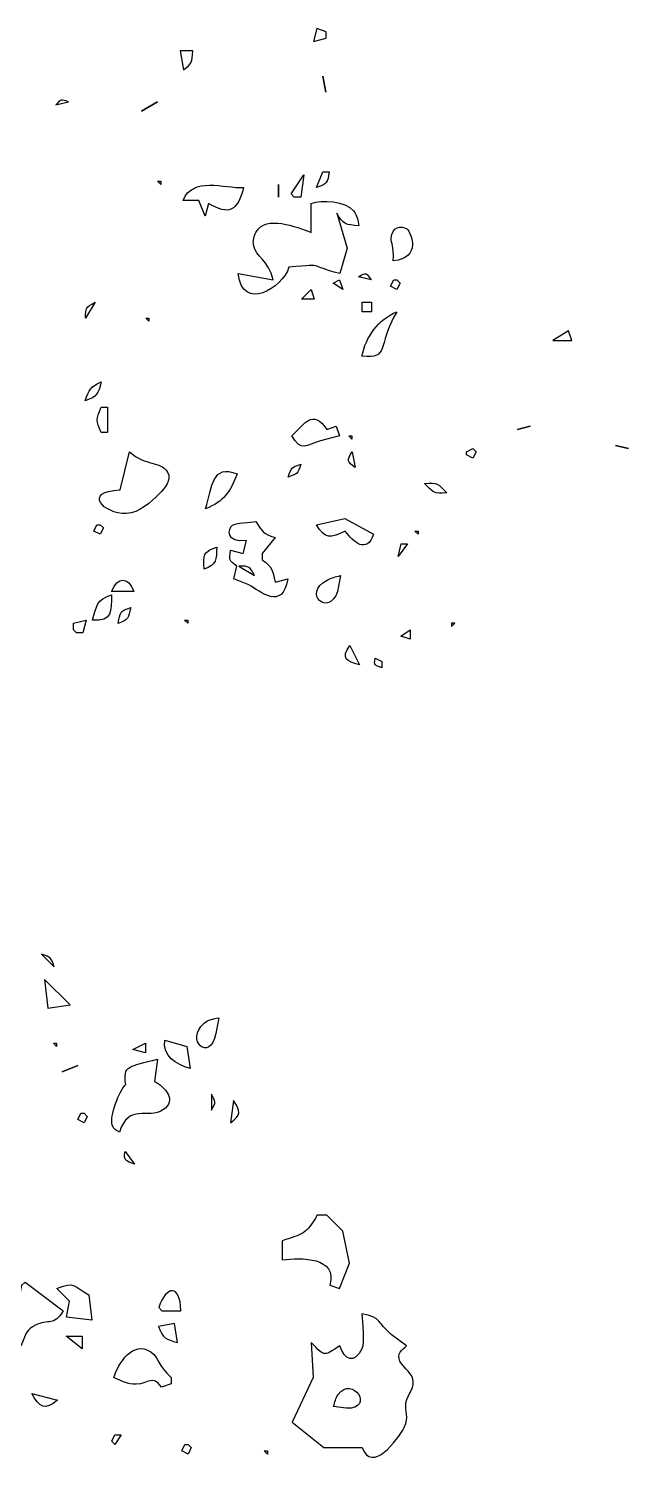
# Model space of a CAD drawing. Header units: centimetres. Extents: x -10.8 to 7.5, y -7.5 to 7.5.
# Drawn here: x 6.235 to 7.548, y -0.587 to 2.546 of the extents above; entities that cross this region are included whole.
import ezdxf

# ---------------------------------------------------------------- set-up
doc = ezdxf.new("R2010")
doc.units = ezdxf.units.CM
doc.header["$MEASUREMENT"] = 0
doc.layers.add('Layer 1', color=7, linetype='Continuous')

msp = doc.modelspace()

# ---------------------------------------------------------------- linework, layer by layer
at = {"layer": 'Layer 1'}
for points, knots in [([(6.88681, 2.53886), (6.88681, 2.53886), (6.88681, 2.52494), (6.88681, 2.52494), (6.88681, 2.52494), (6.88681, 2.52494), (6.85897, 2.51798), (6.85897, 2.51798), (6.85897, 2.51798), (6.85897, 2.51798), (6.86593, 2.54582), (6.86593, 2.54582), (6.86593, 2.54582), (6.86593, 2.54582), (6.88681, 2.53886), (6.88681, 2.53886)], [0, 0, 0, 0, 0.2, 0.2, 0.2, 0.2, 0.4, 0.4, 0.4, 0.4, 0.6, 0.6, 0.6, 0.6, 1, 1, 1, 1]), ([(6.59467, 2.4971), (6.59265, 2.47212), (6.59411, 2.47058), (6.57379, 2.45534), (6.57379, 2.45534), (6.57379, 2.45534), (6.56683, 2.4971), (6.56683, 2.4971), (6.56683, 2.4971), (6.56683, 2.4971), (6.59467, 2.4971), (6.59467, 2.4971)], [0, 0, 0, 0, 0.25, 0.25, 0.25, 0.25, 0.5, 0.5, 0.5, 0.5, 1, 1, 1, 1]), ([(6.88591, 2.40675), (6.88591, 2.40675), (6.87895, 2.44155), (6.87895, 2.44155), (6.87895, 2.44155), (6.87895, 2.44155), (6.88591, 2.40675), (6.88591, 2.40675)], [0, 0, 0, 0, 0.3333333, 0.3333333, 0.3333333, 0.3333333, 1, 1, 1, 1]), ([(6.32216, 2.38587), (6.32216, 2.38587), (6.29432, 2.37891), (6.29432, 2.37891), (6.29432, 2.37891), (6.30566, 2.39165), (6.30587, 2.39116), (6.32216, 2.38587)], [0, 0, 0, 0, 0.3333333, 0.3333333, 0.3333333, 0.3333333, 1, 1, 1, 1]), ([(6.51706, 2.38587), (6.51706, 2.38587), (6.48226, 2.36499), (6.48226, 2.36499), (6.48226, 2.36499), (6.48226, 2.36499), (6.51706, 2.38587), (6.51706, 2.38587)], [0, 0, 0, 0, 0.3333333, 0.3333333, 0.3333333, 0.3333333, 1, 1, 1, 1]), ([(6.80979, 2.18405), (6.80979, 2.18405), (6.81675, 2.17709), (6.81675, 2.17709), (6.81675, 2.17709), (6.81675, 2.17709), (6.83067, 2.17709), (6.83067, 2.17709), (6.83067, 2.17709), (6.83067, 2.17709), (6.83763, 2.22581), (6.83763, 2.22581), (6.83763, 2.22581), (6.83763, 2.22581), (6.80979, 2.18405), (6.80979, 2.18405)], [0, 0, 0, 0, 0.2, 0.2, 0.2, 0.2, 0.4, 0.4, 0.4, 0.4, 0.6, 0.6, 0.6, 0.6, 1, 1, 1, 1]), ([(6.87942, 2.23276), (6.87942, 2.23276), (6.8655, 2.19796), (6.8655, 2.19796), (6.8655, 2.19796), (6.8893, 2.20631), (6.88902, 2.20812), (6.89334, 2.23276), (6.89334, 2.23276), (6.89334, 2.23276), (6.87942, 2.23276), (6.87942, 2.23276)], [0, 0, 0, 0, 0.25, 0.25, 0.25, 0.25, 0.5, 0.5, 0.5, 0.5, 1, 1, 1, 1]), ([(6.51747, 2.21189), (6.51747, 2.21189), (6.52443, 2.20493), (6.52443, 2.20493), (6.52443, 2.20493), (6.52443, 2.20493), (6.52443, 2.21189), (6.52443, 2.21189), (6.52443, 2.21189), (6.52443, 2.21189), (6.51747, 2.21189), (6.51747, 2.21189)], [0, 0, 0, 0, 0.25, 0.25, 0.25, 0.25, 0.5, 0.5, 0.5, 0.5, 1, 1, 1, 1]), ([(6.57317, 2.17013), (6.57317, 2.17013), (6.60797, 2.17013), (6.60797, 2.17013), (6.60797, 2.17013), (6.60797, 2.17013), (6.62189, 2.13533), (6.62189, 2.13533), (6.62189, 2.13533), (6.62189, 2.13533), (6.62885, 2.16317), (6.62885, 2.16317), (6.62885, 2.16317), (6.6745, 2.13659), (6.6926, 2.1464), (6.7054, 2.19797), (6.7054, 2.19797), (6.6633, 2.19665), (6.59349, 2.2224), (6.57317, 2.17013)], [0, 0, 0, 0, 0.1666667, 0.1666667, 0.1666667, 0.1666667, 0.3333333, 0.3333333, 0.3333333, 0.3333333, 0.5, 0.5, 0.5, 0.5, 0.6666667, 0.6666667, 0.6666667, 0.6666667, 1, 1, 1, 1]), ([(6.78195, 2.17709), (6.78195, 2.17709), (6.78195, 2.20493), (6.78195, 2.20493), (6.78195, 2.20493), (6.78195, 2.20493), (6.78195, 2.17709), (6.78195, 2.17709)], [0, 0, 0, 0, 0.3333333, 0.3333333, 0.3333333, 0.3333333, 1, 1, 1, 1]), ([(6.94611, 2.14706), (6.92816, 2.16891), (6.87791, 2.17177), (6.85376, 2.16321), (6.85376, 2.16321), (6.85376, 2.16321), (6.85376, 2.10009), (6.85376, 2.10009), (6.85376, 2.10009), (6.82126, 2.11123), (6.75466, 2.13983), (6.73281, 2.10009), (6.73281, 2.10009), (6.72843, 2.09146), (6.72578, 2.082), (6.72752, 2.07274), (6.72752, 2.07274), (6.73253, 2.04574), (6.7603, 2.03961), (6.77025, 1.99619), (6.77025, 1.99619), (6.77025, 1.99619), (6.6937, 2.01011), (6.6937, 2.01011), (6.6937, 2.01011), (6.70358, 1.92562), (6.79078, 1.97789), (6.80505, 2.02403), (6.80505, 2.02403), (6.89427, 2.0312), (6.84054, 2.02793), (6.9164, 2.01011), (6.9164, 2.01011), (6.9164, 2.01011), (6.93248, 2.06579), (6.93248, 2.06579), (6.93248, 2.06579), (6.93248, 2.06579), (6.90945, 2.14234), (6.90945, 2.14234), (6.90945, 2.14234), (6.92399, 2.11652), (6.92935, 2.11687), (6.95816, 2.1145), (6.95816, 2.1145), (6.95552, 2.12682), (6.95461, 2.1367), (6.94612, 2.14707), (6.94612, 2.14707), (6.94612, 2.14707), (6.94611, 2.14706), (6.94611, 2.14706)], [0, 0, 0, 0, 0.0714286, 0.0714286, 0.0714286, 0.0714286, 0.1428571, 0.1428571, 0.1428571, 0.1428571, 0.2142857, 0.2142857, 0.2142857, 0.2142857, 0.2857143, 0.2857143, 0.2857143, 0.2857143, 0.3571429, 0.3571429, 0.3571429, 0.3571429, 0.4285714, 0.4285714, 0.4285714, 0.4285714, 0.5, 0.5, 0.5, 0.5, 0.5714286, 0.5714286, 0.5714286, 0.5714286, 0.6428571, 0.6428571, 0.6428571, 0.6428571, 0.7142857, 0.7142857, 0.7142857, 0.7142857, 0.7857143, 0.7857143, 0.7857143, 0.7857143, 0.8571429, 0.8571429, 0.8571429, 0.8571429, 1, 1, 1, 1]), ([(7.06303, 2.10744), (7.05127, 2.11635), (7.02949, 2.11175), (7.02893, 2.0874), (7.02893, 2.0874), (7.02858, 2.0748), (7.03505, 2.07237), (7.03331, 2.03792), (7.03331, 2.03792), (7.09581, 2.04293), (7.07263, 2.10007), (7.06303, 2.10745), (7.06303, 2.10745), (7.06303, 2.10745), (7.06303, 2.10744), (7.06303, 2.10744)], [0, 0, 0, 0, 0.2, 0.2, 0.2, 0.2, 0.4, 0.4, 0.4, 0.4, 0.6, 0.6, 0.6, 0.6, 1, 1, 1, 1]), ([(6.95743, 2.00307), (6.95743, 2.00307), (6.98527, 1.99611), (6.98527, 1.99611), (6.98527, 1.99611), (6.9742, 2.01184), (6.97427, 2.01274), (6.95743, 2.00307)], [0, 0, 0, 0, 0.3333333, 0.3333333, 0.3333333, 0.3333333, 1, 1, 1, 1]), ([(6.83259, 1.95418), (6.83259, 1.95418), (6.86043, 1.95418), (6.86043, 1.95418), (6.86043, 1.95418), (6.86043, 1.95418), (6.85347, 1.97506), (6.85347, 1.97506), (6.85347, 1.97506), (6.85347, 1.97506), (6.83259, 1.95418), (6.83259, 1.95418)], [0, 0, 0, 0, 0.25, 0.25, 0.25, 0.25, 0.5, 0.5, 0.5, 0.5, 1, 1, 1, 1]), ([(6.90205, 1.98898), (6.90205, 1.98898), (6.92293, 1.97506), (6.92293, 1.97506), (6.92293, 1.97506), (6.92293, 1.97506), (6.91597, 1.99594), (6.91597, 1.99594), (6.91597, 1.99594), (6.91597, 1.99594), (6.90205, 1.98898), (6.90205, 1.98898)], [0, 0, 0, 0, 0.25, 0.25, 0.25, 0.25, 0.5, 0.5, 0.5, 0.5, 1, 1, 1, 1]), ([(7.03428, 1.99594), (7.03428, 1.99594), (7.02732, 1.98202), (7.02732, 1.98202), (7.02732, 1.98202), (7.02732, 1.98202), (7.04124, 1.97506), (7.04124, 1.97506), (7.04124, 1.97506), (7.04124, 1.97506), (7.0482, 1.98898), (7.0482, 1.98898), (7.0482, 1.98898), (7.0482, 1.98898), (7.04124, 1.99594), (7.04124, 1.99594), (7.04124, 1.99594), (7.04124, 1.99594), (7.03428, 1.99594), (7.03428, 1.99594)], [0, 0, 0, 0, 0.1666667, 0.1666667, 0.1666667, 0.1666667, 0.3333333, 0.3333333, 0.3333333, 0.3333333, 0.5, 0.5, 0.5, 0.5, 0.6666667, 0.6666667, 0.6666667, 0.6666667, 1, 1, 1, 1]), ([(6.35952, 1.91243), (6.35952, 1.91243), (6.3804, 1.94723), (6.3804, 1.94723), (6.3804, 1.94723), (6.35987, 1.93526), (6.35973, 1.93616), (6.35952, 1.91243)], [0, 0, 0, 0, 0.3333333, 0.3333333, 0.3333333, 0.3333333, 1, 1, 1, 1]), ([(6.96499, 1.94723), (6.96499, 1.94723), (6.96499, 1.92635), (6.96499, 1.92635), (6.96499, 1.92635), (6.96499, 1.92635), (6.98587, 1.92635), (6.98587, 1.92635), (6.98587, 1.92635), (6.98587, 1.92635), (6.98587, 1.94723), (6.98587, 1.94723), (6.98587, 1.94723), (6.98587, 1.94723), (6.96499, 1.94723), (6.96499, 1.94723)], [0, 0, 0, 0, 0.2, 0.2, 0.2, 0.2, 0.4, 0.4, 0.4, 0.4, 0.6, 0.6, 0.6, 0.6, 1, 1, 1, 1]), ([(6.49133, 1.91243), (6.49133, 1.91243), (6.49829, 1.90547), (6.49829, 1.90547), (6.49829, 1.90547), (6.49829, 1.90547), (6.49829, 1.91243), (6.49829, 1.91243), (6.49829, 1.91243), (6.49829, 1.91243), (6.49133, 1.91243), (6.49133, 1.91243)], [0, 0, 0, 0, 0.25, 0.25, 0.25, 0.25, 0.5, 0.5, 0.5, 0.5, 1, 1, 1, 1]), ([(6.9645, 1.82891), (7.02734, 1.82487), (6.99512, 1.84659), (7.04105, 1.92634), (7.04105, 1.92634), (7.00034, 1.90985), (6.97347, 1.87136), (6.9645, 1.82891)], [0, 0, 0, 0, 0.3333333, 0.3333333, 0.3333333, 0.3333333, 1, 1, 1, 1]), ([(7.4173, 1.88455), (7.4173, 1.88455), (7.42426, 1.86367), (7.42426, 1.86367), (7.42426, 1.86367), (7.42426, 1.86367), (7.3825, 1.86367), (7.3825, 1.86367), (7.3825, 1.86367), (7.3825, 1.86367), (7.4173, 1.88455), (7.4173, 1.88455)], [0, 0, 0, 0, 0.25, 0.25, 0.25, 0.25, 0.5, 0.5, 0.5, 0.5, 1, 1, 1, 1]), ([(6.3588, 1.73144), (6.38559, 1.74174), (6.38733, 1.74543), (6.3936, 1.7732), (6.3936, 1.7732), (6.36917, 1.76019), (6.36799, 1.75747), (6.3588, 1.73144)], [0, 0, 0, 0, 0.3333333, 0.3333333, 0.3333333, 0.3333333, 1, 1, 1, 1]), ([(6.39359, 1.71752), (6.38245, 1.68996), (6.38245, 1.6894), (6.39359, 1.66184), (6.39359, 1.66184), (6.39359, 1.66184), (6.40751, 1.66184), (6.40751, 1.66184), (6.40751, 1.66184), (6.40751, 1.66184), (6.40751, 1.71752), (6.40751, 1.71752), (6.40751, 1.71752), (6.40751, 1.71752), (6.39359, 1.71752), (6.39359, 1.71752)], [0, 0, 0, 0, 0.2, 0.2, 0.2, 0.2, 0.4, 0.4, 0.4, 0.4, 0.6, 0.6, 0.6, 0.6, 1, 1, 1, 1]), ([(6.81119, 1.65488), (6.83144, 1.61946), (6.84223, 1.63372), (6.87382, 1.6443), (6.87382, 1.6443), (6.87382, 1.6443), (6.91558, 1.65488), (6.91558, 1.65488), (6.91558, 1.65488), (6.91558, 1.65488), (6.90862, 1.67576), (6.90862, 1.67576), (6.90862, 1.67576), (6.90862, 1.67576), (6.88774, 1.6688), (6.88774, 1.6688), (6.88774, 1.6688), (6.85628, 1.71473), (6.84049, 1.6814), (6.81119, 1.65488)], [0, 0, 0, 0, 0.1666667, 0.1666667, 0.1666667, 0.1666667, 0.3333333, 0.3333333, 0.3333333, 0.3333333, 0.5, 0.5, 0.5, 0.5, 0.6666667, 0.6666667, 0.6666667, 0.6666667, 1, 1, 1, 1]), ([(7.30534, 1.6688), (7.30534, 1.6688), (7.33318, 1.67576), (7.33318, 1.67576), (7.33318, 1.67576), (7.33318, 1.67576), (7.30534, 1.6688), (7.30534, 1.6688)], [0, 0, 0, 0, 0.3333333, 0.3333333, 0.3333333, 0.3333333, 1, 1, 1, 1]), ([(6.93604, 1.65488), (6.93604, 1.65488), (6.943, 1.64792), (6.943, 1.64792), (6.943, 1.64792), (6.943, 1.64792), (6.943, 1.65488), (6.943, 1.65488), (6.943, 1.65488), (6.943, 1.65488), (6.93604, 1.65488), (6.93604, 1.65488)], [0, 0, 0, 0, 0.25, 0.25, 0.25, 0.25, 0.5, 0.5, 0.5, 0.5, 1, 1, 1, 1]), ([(7.54807, 1.62704), (7.54807, 1.62704), (7.52023, 1.634), (7.52023, 1.634), (7.52023, 1.634), (7.52023, 1.634), (7.54807, 1.62704), (7.54807, 1.62704)], [0, 0, 0, 0, 0.3333333, 0.3333333, 0.3333333, 0.3333333, 1, 1, 1, 1]), ([(6.43524, 1.53657), (6.35312, 1.53365), (6.39835, 1.48347), (6.44916, 1.485), (6.44916, 1.485), (6.47679, 1.48591), (6.50358, 1.50943), (6.52133, 1.52871), (6.52133, 1.52871), (6.53233, 1.54068), (6.54917, 1.55773), (6.53908, 1.57513), (6.53908, 1.57513), (6.52377, 1.60165), (6.49106, 1.58745), (6.45612, 1.62009), (6.45612, 1.62009), (6.45612, 1.62009), (6.43524, 1.53658), (6.43524, 1.53658), (6.43524, 1.53658), (6.43524, 1.53658), (6.43524, 1.53657), (6.43524, 1.53657)], [0, 0, 0, 0, 0.1428571, 0.1428571, 0.1428571, 0.1428571, 0.2857143, 0.2857143, 0.2857143, 0.2857143, 0.4285714, 0.4285714, 0.4285714, 0.4285714, 0.5714286, 0.5714286, 0.5714286, 0.5714286, 0.7142857, 0.7142857, 0.7142857, 0.7142857, 1, 1, 1, 1]), ([(6.95024, 1.58529), (6.95024, 1.58529), (6.94328, 1.62009), (6.94328, 1.62009), (6.94328, 1.62009), (6.93082, 1.60109), (6.93152, 1.5981), (6.95024, 1.58529)], [0, 0, 0, 0, 0.3333333, 0.3333333, 0.3333333, 0.3333333, 1, 1, 1, 1]), ([(7.19372, 1.62008), (7.19372, 1.62008), (7.19372, 1.61312), (7.19372, 1.61312), (7.19372, 1.61312), (7.19372, 1.61312), (7.20764, 1.60616), (7.20764, 1.60616), (7.20764, 1.60616), (7.20764, 1.60616), (7.2146, 1.62008), (7.2146, 1.62008), (7.2146, 1.62008), (7.2146, 1.62008), (7.20764, 1.62704), (7.20764, 1.62704), (7.20764, 1.62704), (7.20764, 1.62704), (7.19372, 1.62008), (7.19372, 1.62008)], [0, 0, 0, 0, 0.1666667, 0.1666667, 0.1666667, 0.1666667, 0.3333333, 0.3333333, 0.3333333, 0.3333333, 0.5, 0.5, 0.5, 0.5, 0.6666667, 0.6666667, 0.6666667, 0.6666667, 1, 1, 1, 1]), ([(6.62216, 1.49523), (6.6635, 1.51165), (6.6754, 1.53149), (6.69175, 1.57178), (6.69175, 1.57178), (6.63621, 1.59322), (6.63754, 1.54457), (6.62216, 1.49523)], [0, 0, 0, 0, 0.3333333, 0.3333333, 0.3333333, 0.3333333, 1, 1, 1, 1]), ([(6.80308, 1.56483), (6.82445, 1.57228), (6.82347, 1.5713), (6.83092, 1.59267), (6.83092, 1.59267), (6.80955, 1.58522), (6.81053, 1.5862), (6.80308, 1.56483)], [0, 0, 0, 0, 0.3333333, 0.3333333, 0.3333333, 0.3333333, 1, 1, 1, 1]), ([(7.10204, 1.55081), (7.1209, 1.53035), (7.12278, 1.52791), (7.15076, 1.52993), (7.15076, 1.52993), (7.1319, 1.55039), (7.13002, 1.55283), (7.10204, 1.55081)], [0, 0, 0, 0, 0.3333333, 0.3333333, 0.3333333, 0.3333333, 1, 1, 1, 1]), ([(6.92707, 1.47433), (6.92707, 1.47433), (6.86506, 1.46034), (6.86506, 1.46034), (6.86506, 1.46034), (6.88322, 1.42812), (6.897, 1.43062), (6.9277, 1.44642), (6.9277, 1.44642), (6.94705, 1.42171), (6.97461, 1.3961), (6.99033, 1.43946), (6.99033, 1.43946), (6.99033, 1.43946), (6.92707, 1.47433), (6.92707, 1.47433)], [0, 0, 0, 0, 0.2, 0.2, 0.2, 0.2, 0.4, 0.4, 0.4, 0.4, 0.6, 0.6, 0.6, 0.6, 1, 1, 1, 1]), ([(6.38472, 1.46034), (6.38472, 1.46034), (6.37776, 1.44642), (6.37776, 1.44642), (6.37776, 1.44642), (6.37776, 1.44642), (6.39168, 1.43946), (6.39168, 1.43946), (6.39168, 1.43946), (6.39168, 1.43946), (6.39864, 1.45338), (6.39864, 1.45338), (6.39864, 1.45338), (6.39864, 1.45338), (6.39168, 1.46034), (6.39168, 1.46034), (6.39168, 1.46034), (6.39168, 1.46034), (6.38472, 1.46034), (6.38472, 1.46034)], [0, 0, 0, 0, 0.1666667, 0.1666667, 0.1666667, 0.1666667, 0.3333333, 0.3333333, 0.3333333, 0.3333333, 0.5, 0.5, 0.5, 0.5, 0.6666667, 0.6666667, 0.6666667, 0.6666667, 1, 1, 1, 1]), ([(6.68139, 1.45958), (6.67095, 1.45185), (6.66615, 1.41977), (6.71187, 1.42555), (6.71187, 1.42555), (6.71187, 1.42555), (6.70491, 1.39771), (6.70491, 1.39771), (6.70491, 1.39771), (6.70491, 1.39771), (6.67707, 1.40467), (6.67707, 1.40467), (6.67707, 1.40467), (6.67415, 1.38268), (6.67255, 1.38268), (6.69099, 1.36987), (6.69099, 1.36987), (6.69099, 1.36987), (6.68403, 1.34203), (6.68403, 1.34203), (6.68403, 1.34203), (6.68403, 1.34203), (6.71688, 1.32895), (6.71688, 1.32895), (6.71688, 1.32895), (6.74291, 1.31482), (6.79037, 1.2707), (6.80234, 1.34203), (6.80234, 1.34203), (6.80234, 1.34203), (6.7745, 1.33507), (6.7745, 1.33507), (6.7745, 1.33507), (6.76872, 1.36186), (6.76935, 1.36729), (6.74666, 1.38379), (6.74666, 1.38379), (6.74666, 1.38379), (6.74666, 1.39771), (6.74666, 1.39771), (6.74666, 1.39771), (6.74666, 1.39771), (6.7745, 1.43251), (6.7745, 1.43251), (6.7745, 1.43251), (6.74771, 1.44093), (6.7475, 1.44378), (6.73274, 1.46731), (6.73274, 1.46731), (6.72161, 1.46543), (6.68771, 1.46432), (6.68138, 1.45959), (6.68138, 1.45959), (6.68138, 1.45959), (6.68139, 1.45958), (6.68139, 1.45958)], [0, 0, 0, 0, 0.0666667, 0.0666667, 0.0666667, 0.0666667, 0.1333333, 0.1333333, 0.1333333, 0.1333333, 0.2, 0.2, 0.2, 0.2, 0.2666667, 0.2666667, 0.2666667, 0.2666667, 0.3333333, 0.3333333, 0.3333333, 0.3333333, 0.4, 0.4, 0.4, 0.4, 0.4666667, 0.4666667, 0.4666667, 0.4666667, 0.5333333, 0.5333333, 0.5333333, 0.5333333, 0.6, 0.6, 0.6, 0.6, 0.6666667, 0.6666667, 0.6666667, 0.6666667, 0.7333333, 0.7333333, 0.7333333, 0.7333333, 0.8, 0.8, 0.8, 0.8, 0.8666667, 0.8666667, 0.8666667, 0.8666667, 1, 1, 1, 1]), ([(7.08064, 1.44642), (7.08064, 1.44642), (7.0876, 1.43946), (7.0876, 1.43946), (7.0876, 1.43946), (7.0876, 1.43946), (7.0876, 1.44642), (7.0876, 1.44642), (7.0876, 1.44642), (7.0876, 1.44642), (7.08064, 1.44642), (7.08064, 1.44642)], [0, 0, 0, 0, 0.25, 0.25, 0.25, 0.25, 0.5, 0.5, 0.5, 0.5, 1, 1, 1, 1]), ([(6.61929, 1.36286), (6.64741, 1.37302), (6.64546, 1.38374), (6.64713, 1.41158), (6.64713, 1.41158), (6.61595, 1.40135), (6.61769, 1.39376), (6.61929, 1.36286)], [0, 0, 0, 0, 0.3333333, 0.3333333, 0.3333333, 0.3333333, 1, 1, 1, 1]), ([(7.0507, 1.41854), (7.0507, 1.41854), (7.04374, 1.3907), (7.04374, 1.3907), (7.04374, 1.3907), (7.04374, 1.3907), (7.06462, 1.41854), (7.06462, 1.41854), (7.06462, 1.41854), (7.06462, 1.41854), (7.0507, 1.41854), (7.0507, 1.41854)], [0, 0, 0, 0, 0.25, 0.25, 0.25, 0.25, 0.5, 0.5, 0.5, 0.5, 1, 1, 1, 1]), ([(6.41672, 1.31419), (6.41672, 1.31419), (6.46544, 1.31419), (6.46544, 1.31419), (6.46544, 1.31419), (6.45312, 1.34822), (6.43009, 1.34725), (6.41672, 1.31419)], [0, 0, 0, 0, 0.3333333, 0.3333333, 0.3333333, 0.3333333, 1, 1, 1, 1]), ([(6.72982, 1.34898), (6.72982, 1.34898), (6.69502, 1.36986), (6.69502, 1.36986), (6.69502, 1.36986), (6.71875, 1.36965), (6.71785, 1.36951), (6.72982, 1.34898)], [0, 0, 0, 0, 0.3333333, 0.3333333, 0.3333333, 0.3333333, 1, 1, 1, 1]), ([(6.88841, 1.3391), (6.83253, 1.31001), (6.89252, 1.25761), (6.91131, 1.31453), (6.91131, 1.31453), (6.91131, 1.31453), (6.91785, 1.34898), (6.91785, 1.34898), (6.91785, 1.34898), (6.90665, 1.34627), (6.89892, 1.3446), (6.88841, 1.3391)], [0, 0, 0, 0, 0.25, 0.25, 0.25, 0.25, 0.5, 0.5, 0.5, 0.5, 1, 1, 1, 1]), ([(6.37488, 1.25155), (6.41831, 1.24835), (6.41615, 1.27138), (6.41664, 1.30723), (6.41664, 1.30723), (6.3833, 1.29616), (6.38449, 1.28315), (6.37488, 1.25155)], [0, 0, 0, 0, 0.3333333, 0.3333333, 0.3333333, 0.3333333, 1, 1, 1, 1]), ([(6.43093, 1.24459), (6.45411, 1.25294), (6.45334, 1.25579), (6.45877, 1.27939), (6.45877, 1.27939), (6.43497, 1.27104), (6.43525, 1.26923), (6.43093, 1.24459)], [0, 0, 0, 0, 0.3333333, 0.3333333, 0.3333333, 0.3333333, 1, 1, 1, 1]), ([(6.33306, 1.24467), (6.33306, 1.24467), (6.33306, 1.23075), (6.33306, 1.23075), (6.33306, 1.23075), (6.33306, 1.23075), (6.34002, 1.22379), (6.34002, 1.22379), (6.34002, 1.22379), (6.34002, 1.22379), (6.35394, 1.22379), (6.35394, 1.22379), (6.35394, 1.22379), (6.35394, 1.22379), (6.3609, 1.25163), (6.3609, 1.25163), (6.3609, 1.25163), (6.3609, 1.25163), (6.33306, 1.24467), (6.33306, 1.24467)], [0, 0, 0, 0, 0.1666667, 0.1666667, 0.1666667, 0.1666667, 0.3333333, 0.3333333, 0.3333333, 0.3333333, 0.5, 0.5, 0.5, 0.5, 0.6666667, 0.6666667, 0.6666667, 0.6666667, 1, 1, 1, 1]), ([(6.57664, 1.25163), (6.57664, 1.25163), (6.5836, 1.24467), (6.5836, 1.24467), (6.5836, 1.24467), (6.5836, 1.24467), (6.5836, 1.25163), (6.5836, 1.25163), (6.5836, 1.25163), (6.5836, 1.25163), (6.57664, 1.25163), (6.57664, 1.25163)], [0, 0, 0, 0, 0.25, 0.25, 0.25, 0.25, 0.5, 0.5, 0.5, 0.5, 1, 1, 1, 1]), ([(7.04981, 1.21683), (7.04981, 1.21683), (7.07069, 1.20987), (7.07069, 1.20987), (7.07069, 1.20987), (7.07069, 1.20987), (7.07069, 1.23075), (7.07069, 1.23075), (7.07069, 1.23075), (7.07069, 1.23075), (7.04981, 1.21683), (7.04981, 1.21683)], [0, 0, 0, 0, 0.25, 0.25, 0.25, 0.25, 0.5, 0.5, 0.5, 0.5, 1, 1, 1, 1]), ([(7.16814, 1.24467), (7.16814, 1.24467), (7.16118, 1.23771), (7.16118, 1.23771), (7.16118, 1.23771), (7.16118, 1.23771), (7.16118, 1.24467), (7.16118, 1.24467), (7.16118, 1.24467), (7.16118, 1.24467), (7.16814, 1.24467), (7.16814, 1.24467)], [0, 0, 0, 0, 0.25, 0.25, 0.25, 0.25, 0.5, 0.5, 0.5, 0.5, 1, 1, 1, 1]), ([(6.95921, 1.1542), (6.95921, 1.1542), (6.93833, 1.19596), (6.93833, 1.19596), (6.93833, 1.19596), (6.91843, 1.16826), (6.9304, 1.16082), (6.95921, 1.1542)], [0, 0, 0, 0, 0.3333333, 0.3333333, 0.3333333, 0.3333333, 1, 1, 1, 1]), ([(7.00798, 1.14724), (7.00798, 1.14724), (7.00798, 1.16116), (7.00798, 1.16116), (7.00798, 1.16116), (7.00798, 1.16116), (6.99406, 1.16812), (6.99406, 1.16812), (6.99406, 1.16812), (6.99044, 1.1519), (6.99322, 1.15302), (7.00798, 1.14724)], [0, 0, 0, 0, 0.25, 0.25, 0.25, 0.25, 0.5, 0.5, 0.5, 0.5, 1, 1, 1, 1]), ([(6.29094, 0.49322), (6.29094, 0.49322), (6.2631, 0.52106), (6.2631, 0.52106), (6.2631, 0.52106), (6.28446, 0.51361), (6.28349, 0.51459), (6.29094, 0.49322)], [0, 0, 0, 0, 0.3333333, 0.3333333, 0.3333333, 0.3333333, 1, 1, 1, 1]), ([(6.32573, 0.40971), (6.32573, 0.40971), (6.27701, 0.40275), (6.27701, 0.40275), (6.27701, 0.40275), (6.27701, 0.40275), (6.27005, 0.46538), (6.27005, 0.46538), (6.27005, 0.46538), (6.27005, 0.46538), (6.32573, 0.4097), (6.32573, 0.4097), (6.32573, 0.4097), (6.32573, 0.4097), (6.32573, 0.40971), (6.32573, 0.40971)], [0, 0, 0, 0, 0.2, 0.2, 0.2, 0.2, 0.4, 0.4, 0.4, 0.4, 0.6, 0.6, 0.6, 0.6, 1, 1, 1, 1]), ([(6.61927, 0.36955), (6.57626, 0.33371), (6.63194, 0.28137), (6.64502, 0.347), (6.64502, 0.347), (6.64502, 0.347), (6.65114, 0.38166), (6.65114, 0.38166), (6.65114, 0.38166), (6.63875, 0.37895), (6.62964, 0.37825), (6.61927, 0.36955)], [0, 0, 0, 0, 0.25, 0.25, 0.25, 0.25, 0.5, 0.5, 0.5, 0.5, 1, 1, 1, 1]), ([(6.28946, 0.32604), (6.28946, 0.32604), (6.29642, 0.31908), (6.29642, 0.31908), (6.29642, 0.31908), (6.29642, 0.31908), (6.29642, 0.32604), (6.29642, 0.32604), (6.29642, 0.32604), (6.29642, 0.32604), (6.28946, 0.32604), (6.28946, 0.32604)], [0, 0, 0, 0, 0.25, 0.25, 0.25, 0.25, 0.5, 0.5, 0.5, 0.5, 1, 1, 1, 1]), ([(6.46345, 0.31212), (6.46345, 0.31212), (6.49129, 0.30516), (6.49129, 0.30516), (6.49129, 0.30516), (6.49129, 0.30516), (6.49129, 0.32604), (6.49129, 0.32604), (6.49129, 0.32604), (6.49129, 0.32604), (6.46345, 0.31212), (6.46345, 0.31212)], [0, 0, 0, 0, 0.25, 0.25, 0.25, 0.25, 0.5, 0.5, 0.5, 0.5, 1, 1, 1, 1]), ([(6.53302, 0.333), (6.52822, 0.29681), (6.55717, 0.28004), (6.58869, 0.27037), (6.58869, 0.27037), (6.58869, 0.27037), (6.58173, 0.31909), (6.58173, 0.31909), (6.58173, 0.31909), (6.58173, 0.31909), (6.53301, 0.33301), (6.53301, 0.33301), (6.53301, 0.33301), (6.53301, 0.33301), (6.53302, 0.333), (6.53302, 0.333)], [0, 0, 0, 0, 0.2, 0.2, 0.2, 0.2, 0.4, 0.4, 0.4, 0.4, 0.6, 0.6, 0.6, 0.6, 1, 1, 1, 1]), ([(6.44784, 0.23553), (6.43371, 0.22307), (6.41186, 0.16545), (6.41791, 0.14708), (6.41791, 0.14708), (6.42132, 0.13657), (6.42654, 0.13615), (6.43392, 0.13114), (6.43392, 0.13114), (6.4541, 0.19586), (6.49669, 0.15821), (6.52919, 0.18), (6.52919, 0.18), (6.56072, 0.20123), (6.53364, 0.23059), (6.51047, 0.2425), (6.51047, 0.2425), (6.51047, 0.2425), (6.51743, 0.29122), (6.51743, 0.29122), (6.51743, 0.29122), (6.45486, 0.27494), (6.44074, 0.27779), (6.44784, 0.23554), (6.44784, 0.23554), (6.44784, 0.23554), (6.44784, 0.23553), (6.44784, 0.23553)], [0, 0, 0, 0, 0.125, 0.125, 0.125, 0.125, 0.25, 0.25, 0.25, 0.25, 0.375, 0.375, 0.375, 0.375, 0.5, 0.5, 0.5, 0.5, 0.625, 0.625, 0.625, 0.625, 0.75, 0.75, 0.75, 0.75, 1, 1, 1, 1]), ([(6.30825, 0.26335), (6.30825, 0.26335), (6.34305, 0.27727), (6.34305, 0.27727), (6.34305, 0.27727), (6.34305, 0.27727), (6.30825, 0.26335), (6.30825, 0.26335)], [0, 0, 0, 0, 0.3333333, 0.3333333, 0.3333333, 0.3333333, 1, 1, 1, 1]), ([(6.63518, 0.17984), (6.63518, 0.17984), (6.63518, 0.21464), (6.63518, 0.21464), (6.63518, 0.21464), (6.6452, 0.19682), (6.64569, 0.19731), (6.63518, 0.17984)], [0, 0, 0, 0, 0.3333333, 0.3333333, 0.3333333, 0.3333333, 1, 1, 1, 1]), ([(6.67667, 0.15201), (6.67667, 0.15201), (6.68363, 0.20073), (6.68363, 0.20073), (6.68363, 0.20073), (6.69971, 0.17846), (6.70019, 0.16781), (6.67667, 0.15201)], [0, 0, 0, 0, 0.3333333, 0.3333333, 0.3333333, 0.3333333, 1, 1, 1, 1]), ([(6.34961, 0.17289), (6.34961, 0.17289), (6.34265, 0.15897), (6.34265, 0.15897), (6.34265, 0.15897), (6.34265, 0.15897), (6.35657, 0.15201), (6.35657, 0.15201), (6.35657, 0.15201), (6.35657, 0.15201), (6.36353, 0.16593), (6.36353, 0.16593), (6.36353, 0.16593), (6.36353, 0.16593), (6.35657, 0.17289), (6.35657, 0.17289), (6.35657, 0.17289), (6.35657, 0.17289), (6.34961, 0.17289), (6.34961, 0.17289)], [0, 0, 0, 0, 0.1666667, 0.1666667, 0.1666667, 0.1666667, 0.3333333, 0.3333333, 0.3333333, 0.3333333, 0.5, 0.5, 0.5, 0.5, 0.6666667, 0.6666667, 0.6666667, 0.6666667, 1, 1, 1, 1]), ([(6.46718, 0.06154), (6.46718, 0.06154), (6.4463, 0.08938), (6.4463, 0.08938), (6.4463, 0.08938), (6.44226, 0.06843), (6.44853, 0.06794), (6.46718, 0.06154)], [0, 0, 0, 0, 0.3333333, 0.3333333, 0.3333333, 0.3333333, 1, 1, 1, 1]), ([(6.88788, -0.05052), (6.88788, -0.05052), (6.92268, -0.08532), (6.92268, -0.08532), (6.92268, -0.08532), (6.92268, -0.08532), (6.93778, -0.15491), (6.93778, -0.15491), (6.93778, -0.15491), (6.93778, -0.15491), (6.91572, -0.21059), (6.91572, -0.21059), (6.91572, -0.21059), (6.91572, -0.21059), (6.89484, -0.20363), (6.89484, -0.20363), (6.89484, -0.20363), (6.91154, -0.1412), (6.83186, -0.14287), (6.79045, -0.14795), (6.79045, -0.14795), (6.79045, -0.14795), (6.79045, -0.10619), (6.79045, -0.10619), (6.79045, -0.10619), (6.83492, -0.09095), (6.84139, -0.09325), (6.867, -0.05051), (6.867, -0.05051), (6.867, -0.05051), (6.88788, -0.05052), (6.88788, -0.05052)], [0, 0, 0, 0, 0.1111111, 0.1111111, 0.1111111, 0.1111111, 0.2222222, 0.2222222, 0.2222222, 0.2222222, 0.3333333, 0.3333333, 0.3333333, 0.3333333, 0.4444444, 0.4444444, 0.4444444, 0.4444444, 0.5555556, 0.5555556, 0.5555556, 0.5555556, 0.6666667, 0.6666667, 0.6666667, 0.6666667, 0.7777778, 0.7777778, 0.7777778, 0.7777778, 1, 1, 1, 1]), ([(5.83752, -0.22446), (5.83752, -0.22446), (5.83056, -0.25926), (5.83056, -0.25926), (5.83056, -0.25926), (5.74927, -0.24896), (5.81205, -0.36428), (5.85144, -0.30798), (5.85144, -0.30798), (5.85144, -0.30798), (5.86536, -0.30798), (5.86536, -0.30798), (5.86536, -0.30798), (5.88763, -0.37117), (5.92403, -0.3448), (5.95375, -0.35871), (5.95375, -0.35871), (5.97157, -0.36699), (5.98535, -0.40958), (6.02529, -0.4084), (6.02529, -0.4084), (6.06294, -0.40736), (6.0571, -0.36998), (6.09516, -0.35363), (6.09516, -0.35363), (6.14005, -0.33435), (6.18918, -0.35106), (6.20477, -0.34528), (6.20477, -0.34528), (6.23177, -0.33526), (6.21528, -0.30853), (6.24896, -0.29148), (6.24896, -0.29148), (6.27944, -0.27603), (6.29009, -0.29496), (6.31076, -0.25926), (6.31076, -0.25926), (6.31076, -0.25926), (6.22725, -0.19663), (6.22725, -0.19663), (6.22725, -0.19663), (6.22725, -0.19663), (6.22029, -0.20359), (6.22029, -0.20359), (6.22029, -0.20359), (6.22029, -0.20359), (6.20637, -0.28063), (6.20637, -0.28063), (6.20637, -0.28063), (6.20637, -0.28063), (6.13706, -0.28063), (6.13706, -0.28063), (6.13706, -0.28063), (6.13706, -0.28063), (6.08111, -0.25231), (6.08111, -0.25231), (6.08111, -0.25231), (6.0333, -0.32685), (6.02529, -0.28342), (5.92801, -0.31494), (5.92801, -0.31494), (5.93156, -0.27096), (5.90637, -0.25968), (5.87234, -0.23839), (5.87234, -0.23839), (5.87234, -0.23839), (5.90018, -0.25231), (5.90018, -0.25231), (5.90018, -0.25231), (5.93212, -0.2306), (5.91152, -0.21334), (5.89322, -0.18968), (5.89322, -0.18968), (5.89322, -0.18968), (5.83754, -0.22448), (5.83754, -0.22448), (5.83754, -0.22448), (5.83754, -0.22448), (5.83752, -0.22446), (5.83752, -0.22446)], [0, 0, 0, 0, 0.047619, 0.047619, 0.047619, 0.047619, 0.0952381, 0.0952381, 0.0952381, 0.0952381, 0.1428571, 0.1428571, 0.1428571, 0.1428571, 0.1904762, 0.1904762, 0.1904762, 0.1904762, 0.2380952, 0.2380952, 0.2380952, 0.2380952, 0.2857143, 0.2857143, 0.2857143, 0.2857143, 0.3333333, 0.3333333, 0.3333333, 0.3333333, 0.3809524, 0.3809524, 0.3809524, 0.3809524, 0.4285714, 0.4285714, 0.4285714, 0.4285714, 0.4761905, 0.4761905, 0.4761905, 0.4761905, 0.5238095, 0.5238095, 0.5238095, 0.5238095, 0.5714286, 0.5714286, 0.5714286, 0.5714286, 0.6190476, 0.6190476, 0.6190476, 0.6190476, 0.6666667, 0.6666667, 0.6666667, 0.6666667, 0.7142857, 0.7142857, 0.7142857, 0.7142857, 0.7619048, 0.7619048, 0.7619048, 0.7619048, 0.8095238, 0.8095238, 0.8095238, 0.8095238, 0.8571429, 0.8571429, 0.8571429, 0.8571429, 0.9047619, 0.9047619, 0.9047619, 0.9047619, 1, 1, 1, 1]), ([(6.29707, -0.21055), (6.29707, -0.21055), (6.32491, -0.23839), (6.32491, -0.23839), (6.32491, -0.23839), (6.32491, -0.23839), (6.31795, -0.27319), (6.31795, -0.27319), (6.31795, -0.27319), (6.31795, -0.27319), (6.37363, -0.28015), (6.37363, -0.28015), (6.37363, -0.28015), (6.37363, -0.28015), (6.36667, -0.22447), (6.36667, -0.22447), (6.36667, -0.22447), (6.33271, -0.20651), (6.33821, -0.19378), (6.29708, -0.21055), (6.29708, -0.21055), (6.29708, -0.21055), (6.29707, -0.21055), (6.29707, -0.21055)], [0, 0, 0, 0, 0.1428571, 0.1428571, 0.1428571, 0.1428571, 0.2857143, 0.2857143, 0.2857143, 0.2857143, 0.4285714, 0.4285714, 0.4285714, 0.4285714, 0.5714286, 0.5714286, 0.5714286, 0.5714286, 0.7142857, 0.7142857, 0.7142857, 0.7142857, 1, 1, 1, 1]), ([(6.56854, -0.25926), (6.56854, -0.25926), (6.52679, -0.25926), (6.52679, -0.25926), (6.52679, -0.25926), (6.52679, -0.25926), (6.51983, -0.2523), (6.51983, -0.2523), (6.51983, -0.2523), (6.53681, -0.20435), (6.56646, -0.19983), (6.56854, -0.25926)], [0, 0, 0, 0, 0.25, 0.25, 0.25, 0.25, 0.5, 0.5, 0.5, 0.5, 1, 1, 1, 1]), ([(7.02856, -0.31111), (7.02856, -0.31111), (7.06259, -0.33582), (7.06259, -0.33582), (7.06259, -0.33582), (7.05173, -0.34598), (7.04081, -0.35231), (7.04804, -0.36957), (7.04804, -0.36957), (7.05242, -0.38015), (7.07066, -0.39323), (7.07532, -0.40604), (7.07532, -0.40604), (7.08325, -0.42761), (7.06446, -0.44049), (7.06112, -0.46109), (7.06112, -0.46109), (7.05799, -0.4803), (7.06961, -0.48983), (7.05708, -0.51482), (7.05708, -0.51482), (7.04337, -0.54189), (6.98582, -0.61657), (6.96515, -0.55853), (6.96515, -0.55853), (6.96515, -0.55853), (6.88165, -0.55852), (6.88165, -0.55852), (6.88165, -0.55852), (6.88165, -0.55852), (6.81206, -0.50284), (6.81206, -0.50284), (6.81206, -0.50284), (6.81206, -0.50284), (6.85778, -0.40534), (6.85778, -0.40534), (6.85778, -0.40534), (6.85778, -0.40534), (6.85381, -0.32886), (6.85381, -0.32886), (6.85381, -0.32886), (6.88589, -0.36324), (6.88193, -0.35712), (6.91644, -0.33582), (6.91644, -0.33582), (6.92632, -0.36721), (6.94845, -0.37646), (6.96474, -0.3425), (6.96474, -0.3425), (6.97086, -0.32865), (6.9653, -0.28488), (6.96474, -0.26622), (6.96474, -0.26622), (7.00824, -0.27339), (6.99919, -0.28571), (7.02856, -0.31111)], [0, 0, 0, 0, 0.0666667, 0.0666667, 0.0666667, 0.0666667, 0.1333333, 0.1333333, 0.1333333, 0.1333333, 0.2, 0.2, 0.2, 0.2, 0.2666667, 0.2666667, 0.2666667, 0.2666667, 0.3333333, 0.3333333, 0.3333333, 0.3333333, 0.4, 0.4, 0.4, 0.4, 0.4666667, 0.4666667, 0.4666667, 0.4666667, 0.5333333, 0.5333333, 0.5333333, 0.5333333, 0.6, 0.6, 0.6, 0.6, 0.6666667, 0.6666667, 0.6666667, 0.6666667, 0.7333333, 0.7333333, 0.7333333, 0.7333333, 0.8, 0.8, 0.8, 0.8, 0.8666667, 0.8666667, 0.8666667, 0.8666667, 1, 1, 1, 1]), ([(6.55435, -0.2871), (6.55435, -0.2871), (6.56131, -0.32886), (6.56131, -0.32886), (6.56131, -0.32886), (6.53417, -0.32155), (6.52999, -0.32065), (6.51955, -0.29406), (6.51955, -0.29406), (6.51955, -0.29406), (6.55435, -0.2871), (6.55435, -0.2871)], [0, 0, 0, 0, 0.25, 0.25, 0.25, 0.25, 0.5, 0.5, 0.5, 0.5, 1, 1, 1, 1]), ([(6.31721, -0.31494), (6.31721, -0.31494), (6.35201, -0.34278), (6.35201, -0.34278), (6.35201, -0.34278), (6.35201, -0.34278), (6.35201, -0.31494), (6.35201, -0.31494), (6.35201, -0.31494), (6.35201, -0.31494), (6.31721, -0.31494), (6.31721, -0.31494)], [0, 0, 0, 0, 0.25, 0.25, 0.25, 0.25, 0.5, 0.5, 0.5, 0.5, 1, 1, 1, 1]), ([(6.50248, -0.34939), (6.46372, -0.32322), (6.43108, -0.3743), (6.42168, -0.40541), (6.42168, -0.40541), (6.43699, -0.41244), (6.453, -0.42114), (6.4704, -0.42023), (6.4704, -0.42023), (6.4974, -0.41891), (6.50589, -0.39859), (6.52607, -0.42628), (6.52607, -0.42628), (6.52607, -0.42628), (6.54695, -0.41932), (6.54695, -0.41932), (6.54695, -0.41932), (6.54695, -0.41932), (6.54695, -0.4054), (6.54695, -0.4054), (6.54695, -0.4054), (6.51842, -0.37861), (6.51953, -0.36093), (6.50248, -0.34938), (6.50248, -0.34938), (6.50248, -0.34938), (6.50248, -0.34939), (6.50248, -0.34939)], [0, 0, 0, 0, 0.125, 0.125, 0.125, 0.125, 0.25, 0.25, 0.25, 0.25, 0.375, 0.375, 0.375, 0.375, 0.5, 0.5, 0.5, 0.5, 0.625, 0.625, 0.625, 0.625, 0.75, 0.75, 0.75, 0.75, 1, 1, 1, 1]), ([(6.9305, -0.47271), (6.99487, -0.47431), (6.94303, -0.3995), (6.91282, -0.44278), (6.91282, -0.44278), (6.90718, -0.45085), (6.90551, -0.45955), (6.9028, -0.4686), (6.9028, -0.4686), (6.9028, -0.4686), (6.9305, -0.47271), (6.9305, -0.47271)], [0, 0, 0, 0, 0.25, 0.25, 0.25, 0.25, 0.5, 0.5, 0.5, 0.5, 1, 1, 1, 1]), ([(6.24244, -0.44072), (6.25824, -0.47016), (6.27139, -0.47886), (6.29811, -0.45464), (6.29811, -0.45464), (6.29811, -0.45464), (6.24244, -0.44072), (6.24244, -0.44072)], [0, 0, 0, 0, 0.3333333, 0.3333333, 0.3333333, 0.3333333, 1, 1, 1, 1]), ([(6.42404, -0.53102), (6.42404, -0.53102), (6.41708, -0.54494), (6.41708, -0.54494), (6.41708, -0.54494), (6.41708, -0.54494), (6.42404, -0.5519), (6.42404, -0.5519), (6.42404, -0.5519), (6.42404, -0.5519), (6.43796, -0.53102), (6.43796, -0.53102), (6.43796, -0.53102), (6.43796, -0.53102), (6.42404, -0.53102), (6.42404, -0.53102)], [0, 0, 0, 0, 0.2, 0.2, 0.2, 0.2, 0.4, 0.4, 0.4, 0.4, 0.6, 0.6, 0.6, 0.6, 1, 1, 1, 1]), ([(6.57719, -0.5519), (6.57719, -0.5519), (6.57023, -0.56582), (6.57023, -0.56582), (6.57023, -0.56582), (6.57023, -0.56582), (6.58415, -0.57278), (6.58415, -0.57278), (6.58415, -0.57278), (6.58415, -0.57278), (6.59111, -0.55886), (6.59111, -0.55886), (6.59111, -0.55886), (6.59111, -0.55886), (6.58415, -0.5519), (6.58415, -0.5519), (6.58415, -0.5519), (6.58415, -0.5519), (6.57719, -0.5519), (6.57719, -0.5519)], [0, 0, 0, 0, 0.1666667, 0.1666667, 0.1666667, 0.1666667, 0.3333333, 0.3333333, 0.3333333, 0.3333333, 0.5, 0.5, 0.5, 0.5, 0.6666667, 0.6666667, 0.6666667, 0.6666667, 1, 1, 1, 1]), ([(6.75109, -0.56582), (6.75109, -0.56582), (6.75805, -0.57278), (6.75805, -0.57278), (6.75805, -0.57278), (6.75805, -0.57278), (6.75805, -0.56582), (6.75805, -0.56582), (6.75805, -0.56582), (6.75805, -0.56582), (6.75109, -0.56582), (6.75109, -0.56582)], [0, 0, 0, 0, 0.25, 0.25, 0.25, 0.25, 0.5, 0.5, 0.5, 0.5, 1, 1, 1, 1])]:
    msp.add_open_spline(points, degree=3, knots=knots, dxfattribs=at)

doc.saveas('drawing.dxf')
